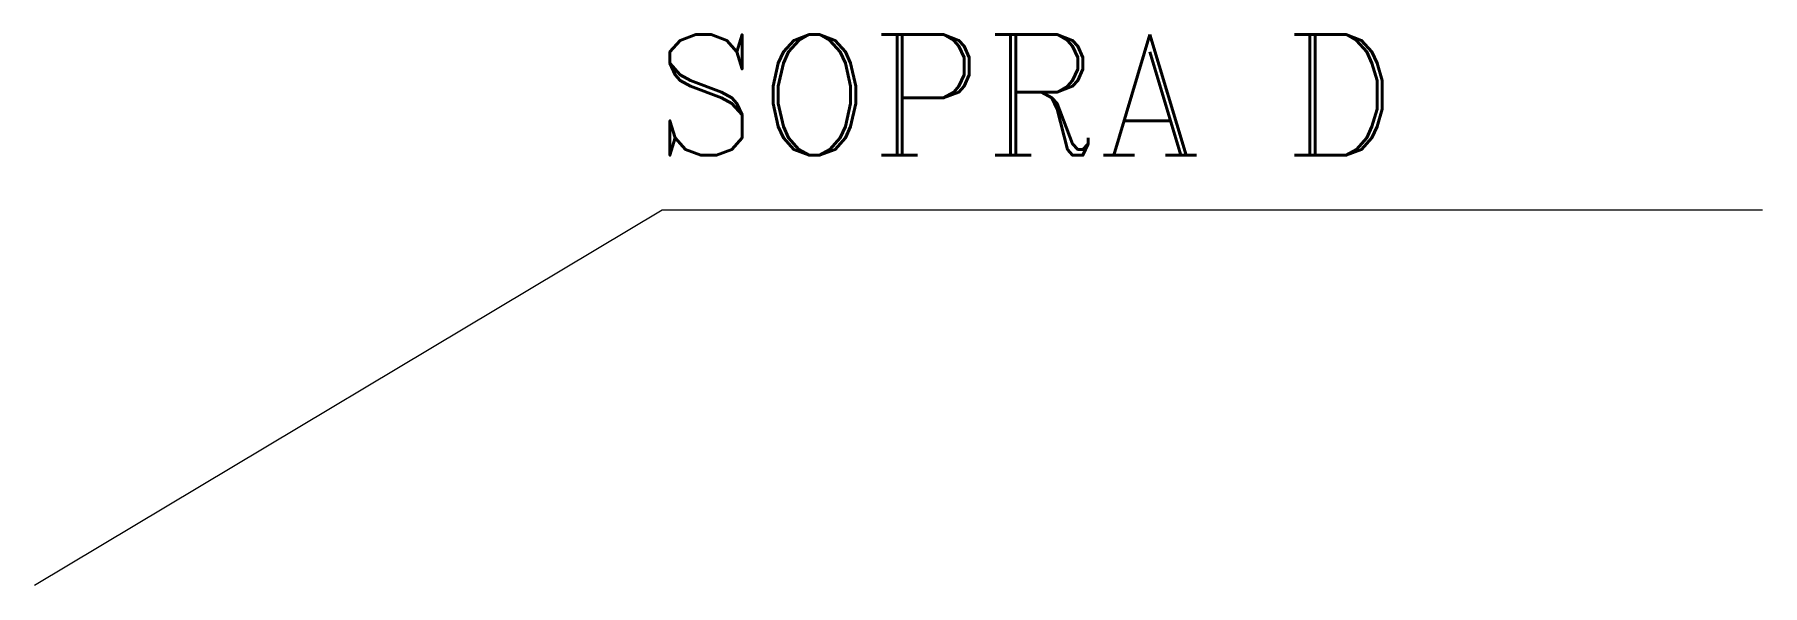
# Model space of a CAD drawing. Header units: metres. Extents: x 5989 to 6557, y -6501 to -6320.
import ezdxf

# ---------------------------------------------------------------- set-up
doc = ezdxf.new("R2010")
doc.units = ezdxf.units.M
doc.header["$LTSCALE"] = 0.0125
doc.layers.add('MURI', color=7, linetype='Continuous', lineweight=9)
doc.styles.add('DITTA', font='COMPLEX.SHX', dxfattribs={"height": 60})

msp = doc.modelspace()

# ---------------------------------------------------------------- linework, layer by layer
at = {"layer": 'MURI'}
msp.add_lwpolyline([(6557.29, -6378.11), (6195.56, -6378.11), (5989.22, -6501.29)], dxfattribs=at)

# ---------------------------------------------------------------- texts
at = {"layer": 'MURI', "style": 'DITTA'}
msp.add_text('SOPRA D', height=39.6, dxfattribs=at).set_placement((6193, -6360.03))

doc.saveas('drawing.dxf')
